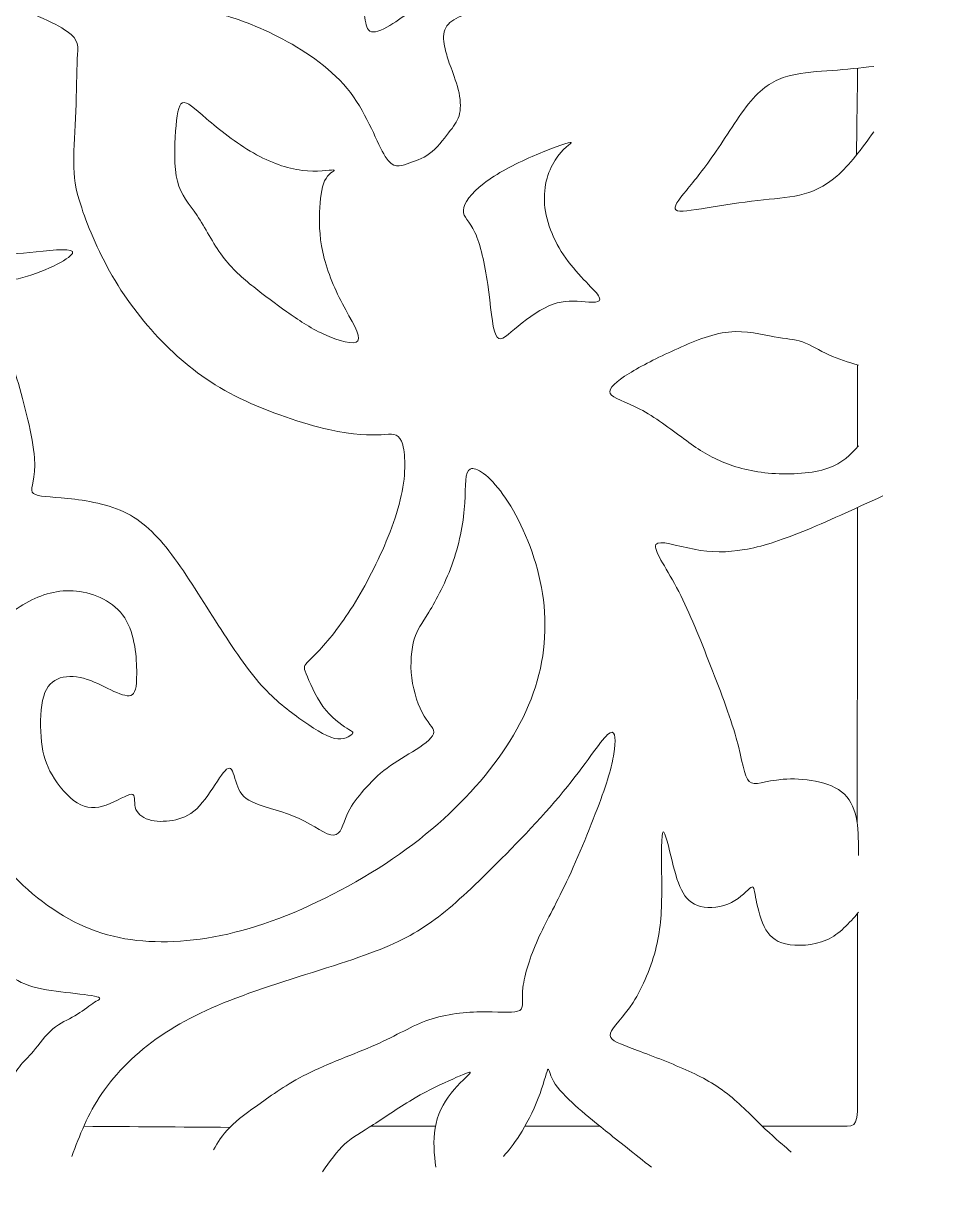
# Model space of a CAD drawing. Header units: millimetres. Extents: x -226 to 16, y -58 to 146.
# Drawn here: x -169.59 to -147.71, y -35.8 to -7.82 of the extents above; entities that cross this region are included whole.
import ezdxf

# ---------------------------------------------------------------- set-up
doc = ezdxf.new("R2010")
doc.units = ezdxf.units.MM
doc.header["$MEASUREMENT"] = 0
doc.layers.add('Capa 1', color=7, linetype='Continuous')

msp = doc.modelspace()

# ---------------------------------------------------------------- linework, layer by layer
at = {"layer": 'Capa 1', "color": 1, "lineweight": 20}
for points, knots in [([(-225.6692, 129.1394), (-225.6692, 129.1394), (-225.6692, 136.1807), (-225.6692, 136.1807), (-225.6692, 136.1807), (-225.6692, 136.1807), (-225.6692, 142.1497), (-225.6692, 142.1497), (-225.6692, 142.1497), (-225.6692, 142.1497), (-225.6692, 145.9659), (-225.6692, 145.9659), (-225.6692, 145.9659), (-225.6692, 145.9659), (-107.8198, 145.9659), (-107.8198, 145.9659), (-107.8198, 145.9659), (-107.8198, 145.9659), (-107.8198, 142.1497), (-107.8198, 142.1497), (-107.8198, 142.1497), (-107.8198, 142.1497), (-107.7221, 134.8823), (-107.7221, 134.8823), (-107.7221, 134.8823), (-107.7221, 134.8823), (16.1929, 134.8634), (16.1929, 134.8634), (16.1929, 134.8634), (16.1929, 134.8634), (16.1929, -47.4026), (16.1929, -47.4026), (16.1929, -47.4026), (16.1929, -47.4026), (-107.9229, -47.0851), (-107.9229, -47.0851), (-107.9229, -47.0851), (-107.9229, -47.0851), (-107.8198, -54.2656), (-107.8198, -54.2656), (-107.8198, -54.2656), (-107.8198, -54.2656), (-107.8198, -57.9157), (-107.8198, -57.9157), (-107.8198, -57.9157), (-107.8198, -57.9157), (-225.6692, -57.9157), (-225.6692, -57.9157), (-225.6692, -57.9157), (-225.6692, -57.9157), (-225.6692, -54.2656), (-225.6692, -54.2656), (-225.6692, -54.2656), (-225.6692, -54.2656), (-225.6937, -49.5902), (-225.6937, -49.5902), (-225.6937, -49.5902), (-225.6937, -49.5902), (-225.6937, -41.2306), (-225.6937, -41.2306)], [0, 0, 0, 0, 0.0625, 0.0625, 0.0625, 0.0625, 0.125, 0.125, 0.125, 0.125, 0.1875, 0.1875, 0.1875, 0.1875, 0.25, 0.25, 0.25, 0.25, 0.3125, 0.3125, 0.3125, 0.3125, 0.375, 0.375, 0.375, 0.375, 0.4375, 0.4375, 0.4375, 0.4375, 0.5, 0.5, 0.5, 0.5, 0.5625, 0.5625, 0.5625, 0.5625, 0.625, 0.625, 0.625, 0.625, 0.6875, 0.6875, 0.6875, 0.6875, 0.75, 0.75, 0.75, 0.75, 0.8125, 0.8125, 0.8125, 0.8125, 0.875, 0.875, 0.875, 0.875, 1, 1, 1, 1]), ([(-160.9266, -11.005), (-161.1179, -10.7006), (-161.344, -10.0224), (-161.7614, -9.4744), (-161.7614, -9.4744), (-162.1788, -8.9266), (-162.7876, -8.5091), (-163.379, -8.196), (-163.379, -8.196), (-163.9703, -7.883), (-164.5443, -7.6743), (-164.9269, -7.5873), (-164.9269, -7.5873), (-165.3095, -7.5004), (-165.5009, -7.5351), (-165.5966, -7.4133), (-165.5966, -7.4133), (-165.6922, -7.2916), (-165.6922, -7.0134), (-165.6488, -6.7959), (-165.6488, -6.7959), (-165.6053, -6.5785), (-165.5183, -6.422), (-165.3704, -6.2828), (-165.3704, -6.2828), (-165.2226, -6.1436), (-165.0139, -6.0219), (-164.8139, -5.961), (-164.8139, -5.961), (-164.6138, -5.9002), (-164.4225, -5.9002), (-164.2225, -5.8566), (-164.2225, -5.8566), (-164.0225, -5.8132), (-163.8138, -5.7263), (-163.5964, -5.4654), (-163.5964, -5.4654), (-163.3789, -5.2045), (-163.1528, -4.7697), (-162.9876, -4.7697), (-162.9876, -4.7697), (-162.8224, -4.7697), (-162.7179, -5.2045), (-162.5788, -5.4479), (-162.5788, -5.4479), (-162.4397, -5.6915), (-162.2658, -5.7437), (-162.1267, -5.761), (-162.1267, -5.761), (-161.9875, -5.7785), (-161.8831, -5.761), (-161.7788, -5.8393), (-161.7788, -5.8393), (-161.6744, -5.9176), (-161.57, -6.0915), (-161.5178, -6.3349), (-161.5178, -6.3349), (-161.4657, -6.5785), (-161.4657, -6.8916), (-161.457, -7.1438), (-161.457, -7.1438), (-161.4483, -7.396), (-161.4309, -7.5873), (-161.4048, -7.7438), (-161.4048, -7.7438), (-161.3787, -7.9004), (-161.344, -8.0221), (-161.2136, -8.0221), (-161.2136, -8.0221), (-161.0831, -8.0221), (-160.857, -7.9004), (-160.6744, -7.7786), (-160.6744, -7.7786), (-160.4917, -7.6568), (-160.3526, -7.5351), (-160.1091, -7.4655), (-160.1091, -7.4655), (-159.8655, -7.396), (-159.5177, -7.3785), (-159.2655, -7.3959), (-159.2655, -7.3959), (-159.0133, -7.4133), (-158.8567, -7.4656), (-158.8742, -7.5178), (-158.8742, -7.5178), (-158.8915, -7.5699), (-159.0828, -7.6221), (-159.2307, -7.7003), (-159.2307, -7.7003), (-159.3785, -7.7786), (-159.4829, -7.883), (-159.5177, -8.0222), (-159.5177, -8.0222), (-159.5524, -8.1613), (-159.5177, -8.3352), (-159.4829, -8.4743), (-159.4829, -8.4743), (-159.4481, -8.6134), (-159.4134, -8.7179), (-159.3525, -8.8831), (-159.3525, -8.8831), (-159.2916, -9.0483), (-159.2046, -9.2744), (-159.1612, -9.4831), (-159.1612, -9.4831), (-159.1177, -9.6918), (-159.1177, -9.8832), (-159.1612, -10.031), (-159.1612, -10.031), (-159.2046, -10.1789), (-159.2916, -10.2832), (-159.4134, -10.4397), (-159.4134, -10.4397), (-159.5351, -10.5963), (-159.6917, -10.805), (-159.8656, -10.9354), (-159.8656, -10.9354), (-160.0395, -11.0659), (-160.2308, -11.1181), (-160.4047, -11.1789), (-160.4047, -11.1789), (-160.5787, -11.2398), (-160.7352, -11.3094), (-160.9266, -11.005)], [0, 0, 0, 0, 0.03125, 0.03125, 0.03125, 0.03125, 0.0625, 0.0625, 0.0625, 0.0625, 0.09375, 0.09375, 0.09375, 0.09375, 0.125, 0.125, 0.125, 0.125, 0.15625, 0.15625, 0.15625, 0.15625, 0.1875, 0.1875, 0.1875, 0.1875, 0.21875, 0.21875, 0.21875, 0.21875, 0.25, 0.25, 0.25, 0.25, 0.28125, 0.28125, 0.28125, 0.28125, 0.3125, 0.3125, 0.3125, 0.3125, 0.34375, 0.34375, 0.34375, 0.34375, 0.375, 0.375, 0.375, 0.375, 0.40625, 0.40625, 0.40625, 0.40625, 0.4375, 0.4375, 0.4375, 0.4375, 0.46875, 0.46875, 0.46875, 0.46875, 0.5, 0.5, 0.5, 0.5, 0.53125, 0.53125, 0.53125, 0.53125, 0.5625, 0.5625, 0.5625, 0.5625, 0.59375, 0.59375, 0.59375, 0.59375, 0.625, 0.625, 0.625, 0.625, 0.65625, 0.65625, 0.65625, 0.65625, 0.6875, 0.6875, 0.6875, 0.6875, 0.71875, 0.71875, 0.71875, 0.71875, 0.75, 0.75, 0.75, 0.75, 0.78125, 0.78125, 0.78125, 0.78125, 0.8125, 0.8125, 0.8125, 0.8125, 0.84375, 0.84375, 0.84375, 0.84375, 0.875, 0.875, 0.875, 0.875, 0.90625, 0.90625, 0.90625, 0.90625, 0.9375, 0.9375, 0.9375, 0.9375, 1, 1, 1, 1]), ([(-183.3068, -6.6872), (-183.6199, -6.5133), (-182.7503, -6.4089), (-181.5154, -6.2697), (-181.5154, -6.2697), (-180.2805, -6.1306), (-178.6803, -5.9567), (-177.6715, -5.8349), (-177.6715, -5.8349), (-176.6627, -5.7132), (-176.2452, -5.6436), (-175.6539, -5.7305), (-175.6539, -5.7305), (-175.0625, -5.8175), (-174.2973, -6.0611), (-173.3406, -6.3393), (-173.3406, -6.3393), (-172.384, -6.6176), (-171.2361, -6.9307), (-170.3491, -7.2264), (-170.3491, -7.2264), (-169.462, -7.5221), (-168.8359, -7.8004), (-168.5402, -8.009), (-168.5402, -8.009), (-168.2445, -8.2178), (-168.2793, -8.3569), (-168.2967, -8.67), (-168.2967, -8.67), (-168.3141, -8.9831), (-168.3141, -9.47), (-168.3315, -9.9223), (-168.3315, -9.9223), (-168.3489, -10.3745), (-168.3836, -10.792), (-168.3836, -11.1398), (-168.3836, -11.1398), (-168.3836, -11.4877), (-168.3489, -11.766), (-168.1924, -12.2356), (-168.1924, -12.2356), (-168.0358, -12.7052), (-167.7575, -13.3661), (-167.3922, -13.9749), (-167.3922, -13.9749), (-167.027, -14.5836), (-166.5748, -15.1402), (-166.0878, -15.6098), (-166.0878, -15.6098), (-165.6008, -16.0794), (-165.0789, -16.4621), (-164.4007, -16.7926), (-164.4007, -16.7926), (-163.7223, -17.123), (-162.8874, -17.4013), (-162.2787, -17.5404), (-162.2787, -17.5404), (-161.67, -17.6796), (-161.2873, -17.6796), (-161.0264, -17.6621), (-161.0264, -17.6621), (-160.7655, -17.6448), (-160.6264, -17.6101), (-160.5394, -17.8187), (-160.5394, -17.8187), (-160.4524, -18.0275), (-160.4176, -18.4797), (-160.5219, -19.0189), (-160.5219, -19.0189), (-160.6263, -19.5581), (-160.8698, -20.1842), (-161.1481, -20.7581), (-161.1481, -20.7581), (-161.4264, -21.3321), (-161.7395, -21.854), (-162.0352, -22.2539), (-162.0352, -22.2539), (-162.3309, -22.654), (-162.6091, -22.9323), (-162.7483, -23.0714), (-162.7483, -23.0714), (-162.8874, -23.2106), (-162.8874, -23.2106), (-162.8179, -23.3845), (-162.8179, -23.3845), (-162.7483, -23.5585), (-162.6091, -23.9063), (-162.4178, -24.1672), (-162.4178, -24.1672), (-162.2265, -24.4281), (-161.983, -24.602), (-161.8438, -24.689), (-161.8438, -24.689), (-161.7047, -24.776), (-161.67, -24.776), (-161.7221, -24.8282), (-161.7221, -24.8282), (-161.7743, -24.8803), (-161.9134, -24.9847), (-162.1395, -24.9325), (-162.1395, -24.9325), (-162.3657, -24.8803), (-162.6787, -24.6717), (-162.9918, -24.4455), (-162.9918, -24.4455), (-163.3048, -24.2194), (-163.6179, -23.9759), (-163.9485, -23.5933), (-163.9485, -23.5933), (-164.2789, -23.2106), (-164.6267, -22.6888), (-164.992, -22.1148), (-164.992, -22.1148), (-165.3572, -21.5409), (-165.7399, -20.9147), (-166.1052, -20.445), (-166.1052, -20.445), (-166.4704, -19.9754), (-166.8182, -19.6624), (-167.2705, -19.471), (-167.2705, -19.471), (-167.7227, -19.2797), (-168.2793, -19.2102), (-168.6793, -19.1754), (-168.6793, -19.1754), (-169.0793, -19.1406), (-169.3228, -19.1406), (-169.375, -19.0363), (-169.375, -19.0363), (-169.4272, -18.9319), (-169.288, -18.7232), (-169.3228, -18.2188), (-169.3228, -18.2188), (-169.3577, -17.7144), (-169.5663, -16.9143), (-169.7403, -16.323), (-169.7403, -16.323), (-169.9142, -15.7316), (-170.0534, -15.3489), (-170.3143, -14.9837), (-170.3143, -14.9837), (-170.5751, -14.6184), (-170.9578, -14.2706), (-170.8883, -14.1315), (-170.8883, -14.1315), (-170.8187, -13.9923), (-170.2968, -14.0618), (-169.713, -13.9291), (-169.713, -13.9291), (-169.1292, -13.7963), (-168.4833, -13.4611), (-168.4138, -13.322), (-168.4138, -13.322), (-168.3441, -13.1828), (-168.8509, -13.2397), (-169.2782, -13.2855), (-169.2782, -13.2855), (-169.7055, -13.3313), (-170.0534, -13.3661), (-170.3491, -13.2792), (-170.3491, -13.2792), (-170.6447, -13.1922), (-170.8883, -12.9835), (-171.2014, -12.7574), (-171.2014, -12.7574), (-171.5144, -12.5313), (-171.8971, -12.2877), (-172.1405, -12.1312), (-172.1405, -12.1312), (-172.384, -11.9747), (-172.4884, -11.9051), (-172.297, -11.7833), (-172.297, -11.7833), (-172.1057, -11.6616), (-171.6187, -11.4877), (-171.1839, -11.2441), (-171.1839, -11.2441), (-170.7491, -11.0007), (-170.3664, -10.6876), (-170.1925, -10.4788), (-170.1925, -10.4788), (-170.0186, -10.2702), (-170.0534, -10.1658), (-170.2447, -10.218), (-170.2447, -10.218), (-170.4361, -10.2702), (-170.7839, -10.4789), (-171.2187, -10.5658), (-171.2187, -10.5658), (-171.6535, -10.6528), (-172.1753, -10.6181), (-172.6624, -10.3919), (-172.6624, -10.3919), (-173.1493, -10.1658), (-173.6015, -9.7484), (-174.1407, -9.4005), (-174.1407, -9.4005), (-174.6799, -9.0527), (-175.3061, -8.7743), (-176.0192, -8.4961), (-176.0192, -8.4961), (-176.7323, -8.2178), (-177.5324, -7.9395), (-178.2107, -7.7482), (-178.2107, -7.7482), (-178.889, -7.5569), (-179.4456, -7.4525), (-180.4719, -7.2785), (-180.4719, -7.2785), (-181.498, -7.1047), (-182.9938, -6.8611), (-183.3068, -6.6872)], [0, 0, 0, 0, 0.0185185, 0.0185185, 0.0185185, 0.0185185, 0.037037, 0.037037, 0.037037, 0.037037, 0.0555556, 0.0555556, 0.0555556, 0.0555556, 0.0740741, 0.0740741, 0.0740741, 0.0740741, 0.0925926, 0.0925926, 0.0925926, 0.0925926, 0.1111111, 0.1111111, 0.1111111, 0.1111111, 0.1296296, 0.1296296, 0.1296296, 0.1296296, 0.1481481, 0.1481481, 0.1481481, 0.1481481, 0.1666667, 0.1666667, 0.1666667, 0.1666667, 0.1851852, 0.1851852, 0.1851852, 0.1851852, 0.2037037, 0.2037037, 0.2037037, 0.2037037, 0.2222222, 0.2222222, 0.2222222, 0.2222222, 0.2407407, 0.2407407, 0.2407407, 0.2407407, 0.2592593, 0.2592593, 0.2592593, 0.2592593, 0.2777778, 0.2777778, 0.2777778, 0.2777778, 0.2962963, 0.2962963, 0.2962963, 0.2962963, 0.3148148, 0.3148148, 0.3148148, 0.3148148, 0.3333333, 0.3333333, 0.3333333, 0.3333333, 0.3518519, 0.3518519, 0.3518519, 0.3518519, 0.3703704, 0.3703704, 0.3703704, 0.3703704, 0.3888889, 0.3888889, 0.3888889, 0.3888889, 0.4074074, 0.4074074, 0.4074074, 0.4074074, 0.4259259, 0.4259259, 0.4259259, 0.4259259, 0.4444444, 0.4444444, 0.4444444, 0.4444444, 0.462963, 0.462963, 0.462963, 0.462963, 0.4814815, 0.4814815, 0.4814815, 0.4814815, 0.5, 0.5, 0.5, 0.5, 0.5185185, 0.5185185, 0.5185185, 0.5185185, 0.537037, 0.537037, 0.537037, 0.537037, 0.5555556, 0.5555556, 0.5555556, 0.5555556, 0.5740741, 0.5740741, 0.5740741, 0.5740741, 0.5925926, 0.5925926, 0.5925926, 0.5925926, 0.6111111, 0.6111111, 0.6111111, 0.6111111, 0.6296296, 0.6296296, 0.6296296, 0.6296296, 0.6481481, 0.6481481, 0.6481481, 0.6481481, 0.6666667, 0.6666667, 0.6666667, 0.6666667, 0.6851852, 0.6851852, 0.6851852, 0.6851852, 0.7037037, 0.7037037, 0.7037037, 0.7037037, 0.7222222, 0.7222222, 0.7222222, 0.7222222, 0.7407407, 0.7407407, 0.7407407, 0.7407407, 0.7592593, 0.7592593, 0.7592593, 0.7592593, 0.7777778, 0.7777778, 0.7777778, 0.7777778, 0.7962963, 0.7962963, 0.7962963, 0.7962963, 0.8148148, 0.8148148, 0.8148148, 0.8148148, 0.8333333, 0.8333333, 0.8333333, 0.8333333, 0.8518519, 0.8518519, 0.8518519, 0.8518519, 0.8703704, 0.8703704, 0.8703704, 0.8703704, 0.8888889, 0.8888889, 0.8888889, 0.8888889, 0.9074074, 0.9074074, 0.9074074, 0.9074074, 0.9259259, 0.9259259, 0.9259259, 0.9259259, 0.9444444, 0.9444444, 0.9444444, 0.9444444, 0.962963, 0.962963, 0.962963, 0.962963, 1, 1, 1, 1]), ([(-149.2297, -10.4137), (-149.5254, -10.8138), (-149.8211, -11.2137), (-150.1168, -11.4747), (-150.1168, -11.4747), (-150.4124, -11.7356), (-150.7082, -11.8573), (-151.0125, -11.9268), (-151.0125, -11.9268), (-151.3169, -11.9964), (-151.6299, -12.0139), (-152.0126, -12.0573), (-152.0126, -12.0573), (-152.3952, -12.1008), (-152.8474, -12.1704), (-153.2214, -12.2313), (-153.2214, -12.2313), (-153.5954, -12.2921), (-153.891, -12.3443), (-153.9694, -12.2834), (-153.9694, -12.2834), (-154.0476, -12.2225), (-153.9084, -12.0487), (-153.7171, -11.8138), (-153.7171, -11.8138), (-153.5258, -11.579), (-153.2822, -11.2834), (-153.0039, -10.8746), (-153.0039, -10.8746), (-152.7257, -10.4659), (-152.4127, -9.944), (-152.117, -9.6136), (-152.117, -9.6136), (-151.8213, -9.2831), (-151.543, -9.144), (-151.2299, -9.0657), (-151.2299, -9.0657), (-150.9168, -8.9875), (-150.569, -8.9701), (-150.2299, -8.944), (-150.2299, -8.944), (-149.8907, -8.9179), (-149.5602, -8.8831), (-149.2297, -8.8483)], [0, 0, 0, 0, 0.0833333, 0.0833333, 0.0833333, 0.0833333, 0.1666667, 0.1666667, 0.1666667, 0.1666667, 0.25, 0.25, 0.25, 0.25, 0.3333333, 0.3333333, 0.3333333, 0.3333333, 0.4166667, 0.4166667, 0.4166667, 0.4166667, 0.5, 0.5, 0.5, 0.5, 0.5833333, 0.5833333, 0.5833333, 0.5833333, 0.6666667, 0.6666667, 0.6666667, 0.6666667, 0.75, 0.75, 0.75, 0.75, 0.8333333, 0.8333333, 0.8333333, 0.8333333, 1, 1, 1, 1]), ([(-161.5788, -15.4141), (-161.5005, -15.2924), (-161.744, -14.9272), (-161.9528, -14.5271), (-161.9528, -14.5271), (-162.1615, -14.1271), (-162.3353, -13.6923), (-162.4223, -13.2922), (-162.4223, -13.2922), (-162.5093, -12.8922), (-162.5093, -12.5269), (-162.4919, -12.2225), (-162.4919, -12.2225), (-162.4745, -11.9182), (-162.4397, -11.6746), (-162.3441, -11.5268), (-162.3441, -11.5268), (-162.2484, -11.379), (-162.0919, -11.3268), (-162.1702, -11.3268), (-162.1702, -11.3268), (-162.2484, -11.3268), (-162.5614, -11.379), (-162.9181, -11.3354), (-162.9181, -11.3354), (-163.2746, -11.292), (-163.6746, -11.1529), (-164.0833, -10.918), (-164.0833, -10.918), (-164.4921, -10.6833), (-164.9096, -10.3527), (-165.2053, -10.1005), (-165.2053, -10.1005), (-165.5009, -9.8483), (-165.6748, -9.6745), (-165.7792, -9.7179), (-165.7792, -9.7179), (-165.8835, -9.7614), (-165.9183, -10.0223), (-165.9444, -10.3963), (-165.9444, -10.3963), (-165.9705, -10.7702), (-165.9879, -11.2572), (-165.901, -11.5964), (-165.901, -11.5964), (-165.814, -11.9355), (-165.6226, -12.1269), (-165.4313, -12.4138), (-165.4313, -12.4138), (-165.24, -12.7008), (-165.0487, -13.0835), (-164.8226, -13.3879), (-164.8226, -13.3879), (-164.5965, -13.6923), (-164.3355, -13.9184), (-164.0746, -14.1271), (-164.0746, -14.1271), (-163.8137, -14.3358), (-163.5529, -14.5271), (-163.2833, -14.7184), (-163.2833, -14.7184), (-163.0137, -14.9097), (-162.7354, -15.1011), (-162.3962, -15.2576), (-162.3962, -15.2576), (-162.057, -15.4142), (-161.6571, -15.5359), (-161.5788, -15.4141)], [0, 0, 0, 0, 0.0555556, 0.0555556, 0.0555556, 0.0555556, 0.1111111, 0.1111111, 0.1111111, 0.1111111, 0.1666667, 0.1666667, 0.1666667, 0.1666667, 0.2222222, 0.2222222, 0.2222222, 0.2222222, 0.2777778, 0.2777778, 0.2777778, 0.2777778, 0.3333333, 0.3333333, 0.3333333, 0.3333333, 0.3888889, 0.3888889, 0.3888889, 0.3888889, 0.4444444, 0.4444444, 0.4444444, 0.4444444, 0.5, 0.5, 0.5, 0.5, 0.5555556, 0.5555556, 0.5555556, 0.5555556, 0.6111111, 0.6111111, 0.6111111, 0.6111111, 0.6666667, 0.6666667, 0.6666667, 0.6666667, 0.7222222, 0.7222222, 0.7222222, 0.7222222, 0.7777778, 0.7777778, 0.7777778, 0.7777778, 0.8333333, 0.8333333, 0.8333333, 0.8333333, 0.8888889, 0.8888889, 0.8888889, 0.8888889, 1, 1, 1, 1]), ([(-155.8043, -14.3705), (-155.8825, -14.214), (-156.3, -13.8662), (-156.6043, -13.4401), (-156.6043, -13.4401), (-156.9087, -13.0139), (-157.1001, -12.5095), (-157.1175, -12.066), (-157.1175, -12.066), (-157.1349, -11.6225), (-156.9783, -11.2398), (-156.7957, -10.9964), (-156.7957, -10.9964), (-156.613, -10.7529), (-156.4044, -10.6485), (-156.5001, -10.6658), (-156.5001, -10.6658), (-156.5957, -10.6833), (-156.9957, -10.8224), (-157.4132, -11.005), (-157.4132, -11.005), (-157.8306, -11.1877), (-158.2654, -11.4138), (-158.5698, -11.6485), (-158.5698, -11.6485), (-158.8742, -11.8834), (-159.048, -12.1269), (-159.0568, -12.2921), (-159.0568, -12.2921), (-159.0655, -12.4574), (-158.9089, -12.5443), (-158.7785, -12.8226), (-158.7785, -12.8226), (-158.6481, -13.1009), (-158.5436, -13.5705), (-158.4741, -14.0662), (-158.4741, -14.0662), (-158.4045, -14.5619), (-158.3698, -15.0837), (-158.2828, -15.275), (-158.2828, -15.275), (-158.1958, -15.4664), (-158.0567, -15.3272), (-157.8306, -15.1358), (-157.8306, -15.1358), (-157.6045, -14.9445), (-157.2914, -14.701), (-157.0131, -14.5792), (-157.0131, -14.5792), (-156.7348, -14.4575), (-156.4913, -14.4575), (-156.2391, -14.4749), (-156.2391, -14.4749), (-155.9869, -14.4923), (-155.726, -14.5271), (-155.8043, -14.3705)], [0, 0, 0, 0, 0.0666667, 0.0666667, 0.0666667, 0.0666667, 0.1333333, 0.1333333, 0.1333333, 0.1333333, 0.2, 0.2, 0.2, 0.2, 0.2666667, 0.2666667, 0.2666667, 0.2666667, 0.3333333, 0.3333333, 0.3333333, 0.3333333, 0.4, 0.4, 0.4, 0.4, 0.4666667, 0.4666667, 0.4666667, 0.4666667, 0.5333333, 0.5333333, 0.5333333, 0.5333333, 0.6, 0.6, 0.6, 0.6, 0.6666667, 0.6666667, 0.6666667, 0.6666667, 0.7333333, 0.7333333, 0.7333333, 0.7333333, 0.8, 0.8, 0.8, 0.8, 0.8666667, 0.8666667, 0.8666667, 0.8666667, 1, 1, 1, 1]), ([(-149.5983, -17.9275), (-149.7886, -18.1362), (-149.9788, -18.3449), (-150.3347, -18.4667), (-150.3347, -18.4667), (-150.6907, -18.5884), (-151.2126, -18.6232), (-151.6735, -18.5884), (-151.6735, -18.5884), (-152.1344, -18.5536), (-152.5344, -18.4492), (-152.8649, -18.3101), (-152.8649, -18.3101), (-153.1953, -18.1709), (-153.4562, -17.9971), (-153.778, -17.7622), (-153.778, -17.7622), (-154.0997, -17.5274), (-154.4824, -17.2318), (-154.8303, -17.0491), (-154.8303, -17.0491), (-155.1781, -16.8665), (-155.4912, -16.7969), (-155.5434, -16.6751), (-155.5434, -16.6751), (-155.5955, -16.5534), (-155.3869, -16.3795), (-155.0912, -16.1968), (-155.0912, -16.1968), (-154.7955, -16.0142), (-154.4128, -15.8229), (-153.9954, -15.6316), (-153.9954, -15.6316), (-153.578, -15.4403), (-153.1257, -15.2489), (-152.7083, -15.2054), (-152.7083, -15.2054), (-152.2909, -15.1619), (-151.9082, -15.2663), (-151.6213, -15.3185), (-151.6213, -15.3185), (-151.3343, -15.3707), (-151.143, -15.3707), (-150.9429, -15.4402), (-150.9429, -15.4402), (-150.7429, -15.5098), (-150.5342, -15.649), (-150.3087, -15.7533), (-150.3087, -15.7533), (-150.0831, -15.8577), (-149.8407, -15.9272), (-149.5983, -15.9969)], [0, 0, 0, 0, 0.0714286, 0.0714286, 0.0714286, 0.0714286, 0.1428571, 0.1428571, 0.1428571, 0.1428571, 0.2142857, 0.2142857, 0.2142857, 0.2142857, 0.2857143, 0.2857143, 0.2857143, 0.2857143, 0.3571429, 0.3571429, 0.3571429, 0.3571429, 0.4285714, 0.4285714, 0.4285714, 0.4285714, 0.5, 0.5, 0.5, 0.5, 0.5714286, 0.5714286, 0.5714286, 0.5714286, 0.6428571, 0.6428571, 0.6428571, 0.6428571, 0.7142857, 0.7142857, 0.7142857, 0.7142857, 0.7857143, 0.7857143, 0.7857143, 0.7857143, 0.8571429, 0.8571429, 0.8571429, 0.8571429, 1, 1, 1, 1]), ([(-158.8915, -18.484), (-159.0307, -18.5449), (-158.9959, -18.8754), (-159.022, -19.2928), (-159.022, -19.2928), (-159.048, -19.7102), (-159.135, -20.2146), (-159.3002, -20.6929), (-159.3002, -20.6929), (-159.4655, -21.1712), (-159.709, -21.6234), (-159.883, -21.9104), (-159.883, -21.9104), (-160.0568, -22.1975), (-160.1612, -22.3191), (-160.2309, -22.554), (-160.2309, -22.554), (-160.3004, -22.7888), (-160.3351, -23.1366), (-160.2917, -23.4845), (-160.2917, -23.4845), (-160.2481, -23.8324), (-160.1264, -24.1802), (-159.996, -24.3976), (-159.996, -24.3976), (-159.8655, -24.6151), (-159.7264, -24.702), (-159.7699, -24.8238), (-159.7699, -24.8238), (-159.8134, -24.9455), (-160.0395, -25.102), (-160.2743, -25.2499), (-160.2743, -25.2499), (-160.5091, -25.3978), (-160.7526, -25.5369), (-160.9614, -25.7021), (-160.9614, -25.7021), (-161.17, -25.8674), (-161.3439, -26.0587), (-161.4918, -26.2326), (-161.4918, -26.2326), (-161.6396, -26.4066), (-161.7613, -26.5631), (-161.8483, -26.7718), (-161.8483, -26.7718), (-161.9353, -26.9806), (-161.9875, -27.2414), (-162.1615, -27.2501), (-162.1615, -27.2501), (-162.3353, -27.2588), (-162.6311, -27.0153), (-162.9876, -26.8501), (-162.9876, -26.8501), (-163.3441, -26.6848), (-163.7616, -26.5979), (-164.0225, -26.4934), (-164.0225, -26.4934), (-164.2834, -26.3891), (-164.3878, -26.2674), (-164.4574, -26.0935), (-164.4574, -26.0935), (-164.5269, -25.9195), (-164.5617, -25.6934), (-164.6313, -25.6499), (-164.6313, -25.6499), (-164.7008, -25.6064), (-164.8052, -25.7456), (-164.9444, -25.9542), (-164.9444, -25.9542), (-165.0835, -26.163), (-165.2574, -26.4414), (-165.44, -26.6152), (-165.44, -26.6152), (-165.6226, -26.7892), (-165.814, -26.8588), (-166.014, -26.8935), (-166.014, -26.8935), (-166.214, -26.9283), (-166.4227, -26.9283), (-166.588, -26.8761), (-166.588, -26.8761), (-166.7532, -26.824), (-166.8749, -26.7196), (-166.9097, -26.5804), (-166.9097, -26.5804), (-166.9445, -26.4413), (-166.8923, -26.2674), (-166.9967, -26.2674), (-166.9967, -26.2674), (-167.1011, -26.2674), (-167.3619, -26.4413), (-167.6055, -26.5283), (-167.6055, -26.5283), (-167.8489, -26.6152), (-168.0751, -26.6152), (-168.3012, -26.4761), (-168.3012, -26.4761), (-168.5273, -26.3369), (-168.7534, -26.0587), (-168.9013, -25.8065), (-168.9013, -25.8065), (-169.049, -25.5543), (-169.1187, -25.3282), (-169.1535, -25.0151), (-169.1535, -25.0151), (-169.1882, -24.702), (-169.1882, -24.302), (-169.1273, -24.0237), (-169.1273, -24.0237), (-169.0664, -23.7454), (-168.9447, -23.5889), (-168.7708, -23.5106), (-168.7708, -23.5106), (-168.5968, -23.4324), (-168.3708, -23.4324), (-168.1447, -23.4932), (-168.1447, -23.4932), (-167.9186, -23.5541), (-167.6924, -23.6758), (-167.4924, -23.7714), (-167.4924, -23.7714), (-167.2924, -23.8671), (-167.1184, -23.9367), (-167.0141, -23.9019), (-167.0141, -23.9019), (-166.9097, -23.8671), (-166.875, -23.728), (-166.875, -23.3715), (-166.875, -23.3715), (-166.875, -23.0149), (-166.9097, -22.4409), (-167.1619, -22.0496), (-167.1619, -22.0496), (-167.4141, -21.6583), (-167.8838, -21.4496), (-168.3186, -21.4061), (-168.3186, -21.4061), (-168.7534, -21.3626), (-169.1534, -21.4843), (-169.5274, -21.693), (-169.5274, -21.693), (-169.9013, -21.9017), (-170.2491, -22.1975), (-170.4579, -22.5105), (-170.4579, -22.5105), (-170.6666, -22.8235), (-170.7362, -23.1541), (-170.8058, -23.4497), (-170.8058, -23.4497), (-170.8753, -23.7454), (-170.9449, -24.0063), (-170.9971, -24.2758), (-170.9971, -24.2758), (-171.0493, -24.5455), (-171.0841, -24.8238), (-171.1015, -25.1281), (-171.1015, -25.1281), (-171.1189, -25.4325), (-171.1189, -25.763), (-170.9972, -26.2152), (-170.9972, -26.2152), (-170.8754, -26.6675), (-170.6318, -27.2414), (-170.1796, -27.8153), (-170.1796, -27.8153), (-169.7274, -28.3893), (-169.0665, -28.9633), (-168.3708, -29.3199), (-168.3708, -29.3199), (-167.675, -29.6764), (-166.9445, -29.8155), (-166.1357, -29.7981), (-166.1357, -29.7981), (-165.327, -29.7807), (-164.4399, -29.6069), (-163.4746, -29.2416), (-163.4746, -29.2416), (-162.5093, -28.8764), (-161.4657, -28.3197), (-160.5874, -27.7023), (-160.5874, -27.7023), (-159.709, -27.0848), (-158.9959, -26.4066), (-158.4307, -25.6847), (-158.4307, -25.6847), (-157.8654, -24.9629), (-157.4479, -24.1977), (-157.2479, -23.4063), (-157.2479, -23.4063), (-157.0478, -22.6149), (-157.0653, -21.7974), (-157.2479, -21.0321), (-157.2479, -21.0321), (-157.4305, -20.2668), (-157.7783, -19.5537), (-158.1089, -19.0928), (-158.1089, -19.0928), (-158.4393, -18.6319), (-158.7524, -18.4231), (-158.8915, -18.484)], [0, 0, 0, 0, 0.0196078, 0.0196078, 0.0196078, 0.0196078, 0.0392157, 0.0392157, 0.0392157, 0.0392157, 0.0588235, 0.0588235, 0.0588235, 0.0588235, 0.0784314, 0.0784314, 0.0784314, 0.0784314, 0.0980392, 0.0980392, 0.0980392, 0.0980392, 0.1176471, 0.1176471, 0.1176471, 0.1176471, 0.1372549, 0.1372549, 0.1372549, 0.1372549, 0.1568627, 0.1568627, 0.1568627, 0.1568627, 0.1764706, 0.1764706, 0.1764706, 0.1764706, 0.1960784, 0.1960784, 0.1960784, 0.1960784, 0.2156863, 0.2156863, 0.2156863, 0.2156863, 0.2352941, 0.2352941, 0.2352941, 0.2352941, 0.254902, 0.254902, 0.254902, 0.254902, 0.2745098, 0.2745098, 0.2745098, 0.2745098, 0.2941176, 0.2941176, 0.2941176, 0.2941176, 0.3137255, 0.3137255, 0.3137255, 0.3137255, 0.3333333, 0.3333333, 0.3333333, 0.3333333, 0.3529412, 0.3529412, 0.3529412, 0.3529412, 0.372549, 0.372549, 0.372549, 0.372549, 0.3921569, 0.3921569, 0.3921569, 0.3921569, 0.4117647, 0.4117647, 0.4117647, 0.4117647, 0.4313725, 0.4313725, 0.4313725, 0.4313725, 0.4509804, 0.4509804, 0.4509804, 0.4509804, 0.4705882, 0.4705882, 0.4705882, 0.4705882, 0.4901961, 0.4901961, 0.4901961, 0.4901961, 0.5098039, 0.5098039, 0.5098039, 0.5098039, 0.5294118, 0.5294118, 0.5294118, 0.5294118, 0.5490196, 0.5490196, 0.5490196, 0.5490196, 0.5686275, 0.5686275, 0.5686275, 0.5686275, 0.5882353, 0.5882353, 0.5882353, 0.5882353, 0.6078431, 0.6078431, 0.6078431, 0.6078431, 0.627451, 0.627451, 0.627451, 0.627451, 0.6470588, 0.6470588, 0.6470588, 0.6470588, 0.6666667, 0.6666667, 0.6666667, 0.6666667, 0.6862745, 0.6862745, 0.6862745, 0.6862745, 0.7058824, 0.7058824, 0.7058824, 0.7058824, 0.7254902, 0.7254902, 0.7254902, 0.7254902, 0.745098, 0.745098, 0.745098, 0.745098, 0.7647059, 0.7647059, 0.7647059, 0.7647059, 0.7843137, 0.7843137, 0.7843137, 0.7843137, 0.8039216, 0.8039216, 0.8039216, 0.8039216, 0.8235294, 0.8235294, 0.8235294, 0.8235294, 0.8431373, 0.8431373, 0.8431373, 0.8431373, 0.8627451, 0.8627451, 0.8627451, 0.8627451, 0.8823529, 0.8823529, 0.8823529, 0.8823529, 0.9019608, 0.9019608, 0.9019608, 0.9019608, 0.9215686, 0.9215686, 0.9215686, 0.9215686, 0.9411765, 0.9411765, 0.9411765, 0.9411765, 0.9607843, 0.9607843, 0.9607843, 0.9607843, 1, 1, 1, 1]), ([(-149.5983, -27.7371), (-149.5983, -27.1631), (-149.5983, -26.5891), (-149.937, -26.2673), (-149.937, -26.2673), (-150.2756, -25.9456), (-150.9527, -25.8761), (-151.4044, -25.9108), (-151.4044, -25.9108), (-151.8561, -25.9456), (-152.0821, -26.0847), (-152.2126, -25.963), (-152.2126, -25.963), (-152.3431, -25.8413), (-152.3779, -25.4586), (-152.5257, -24.9281), (-152.5257, -24.9281), (-152.6736, -24.3976), (-152.9344, -23.7194), (-153.1866, -23.0758), (-153.1866, -23.0758), (-153.4388, -22.4323), (-153.6824, -21.8235), (-153.9519, -21.3191), (-153.9519, -21.3191), (-154.2215, -20.8147), (-154.5172, -20.4147), (-154.4477, -20.2929), (-154.4477, -20.2929), (-154.3781, -20.1712), (-153.9432, -20.3277), (-153.5345, -20.406), (-153.5345, -20.406), (-153.1258, -20.4842), (-152.7431, -20.4842), (-152.3344, -20.4146), (-152.3344, -20.4146), (-151.9256, -20.3451), (-151.4908, -20.206), (-150.9343, -19.9798), (-150.9343, -19.9798), (-150.3776, -19.7537), (-149.6994, -19.4406), (-149.021, -19.1276)], [0, 0, 0, 0, 0.0833333, 0.0833333, 0.0833333, 0.0833333, 0.1666667, 0.1666667, 0.1666667, 0.1666667, 0.25, 0.25, 0.25, 0.25, 0.3333333, 0.3333333, 0.3333333, 0.3333333, 0.4166667, 0.4166667, 0.4166667, 0.4166667, 0.5, 0.5, 0.5, 0.5, 0.5833333, 0.5833333, 0.5833333, 0.5833333, 0.6666667, 0.6666667, 0.6666667, 0.6666667, 0.75, 0.75, 0.75, 0.75, 0.8333333, 0.8333333, 0.8333333, 0.8333333, 1, 1, 1, 1]), ([(-168.4316, -34.9378), (-168.2403, -34.4334), (-168.049, -33.929), (-167.7098, -33.4333), (-167.7098, -33.4333), (-167.3706, -32.9376), (-166.8837, -32.4506), (-166.301, -32.0506), (-166.301, -32.0506), (-165.7183, -31.6505), (-165.04, -31.3374), (-164.1878, -31.0331), (-164.1878, -31.0331), (-163.3355, -30.7287), (-162.3092, -30.433), (-161.5614, -30.1721), (-161.5614, -30.1721), (-160.8135, -29.9112), (-160.3438, -29.6851), (-159.9003, -29.3808), (-159.9003, -29.3808), (-159.4568, -29.0764), (-159.0394, -28.6937), (-158.4741, -28.1371), (-158.4741, -28.1371), (-157.9088, -27.5806), (-157.1958, -26.8501), (-156.6653, -26.2065), (-156.6653, -26.2065), (-156.1347, -25.563), (-155.7869, -25.0064), (-155.6043, -24.8412), (-155.6043, -24.8412), (-155.4217, -24.676), (-155.4042, -24.902), (-155.439, -25.189), (-155.439, -25.189), (-155.4738, -25.476), (-155.5608, -25.8238), (-155.7696, -26.3978), (-155.7696, -26.3978), (-155.9782, -26.9718), (-156.3087, -27.7719), (-156.587, -28.3632), (-156.587, -28.3632), (-156.8652, -28.9546), (-157.0914, -29.3373), (-157.274, -29.746), (-157.274, -29.746), (-157.4566, -30.1547), (-157.5957, -30.5896), (-157.6306, -30.8939), (-157.6306, -30.8939), (-157.6654, -31.1983), (-157.5957, -31.3722), (-157.7088, -31.4418), (-157.7088, -31.4418), (-157.8219, -31.5114), (-158.1176, -31.4767), (-158.5089, -31.4767), (-158.5089, -31.4767), (-158.9003, -31.4767), (-159.3872, -31.5114), (-159.8047, -31.6418), (-159.8047, -31.6418), (-160.2221, -31.7723), (-160.5699, -31.9984), (-161.0657, -32.2245), (-161.0657, -32.2245), (-161.5614, -32.4506), (-162.2049, -32.6767), (-162.7093, -32.9202), (-162.7093, -32.9202), (-163.2137, -33.1637), (-163.579, -33.4246), (-163.892, -33.6488), (-163.892, -33.6488), (-164.2051, -33.873), (-164.466, -34.0605), (-164.6486, -34.2431), (-164.6486, -34.2431), (-164.8312, -34.4258), (-164.9356, -34.6035), (-165.04, -34.7813)], [0, 0, 0, 0, 0.0454545, 0.0454545, 0.0454545, 0.0454545, 0.0909091, 0.0909091, 0.0909091, 0.0909091, 0.1363636, 0.1363636, 0.1363636, 0.1363636, 0.1818182, 0.1818182, 0.1818182, 0.1818182, 0.2272727, 0.2272727, 0.2272727, 0.2272727, 0.2727273, 0.2727273, 0.2727273, 0.2727273, 0.3181818, 0.3181818, 0.3181818, 0.3181818, 0.3636364, 0.3636364, 0.3636364, 0.3636364, 0.4090909, 0.4090909, 0.4090909, 0.4090909, 0.4545455, 0.4545455, 0.4545455, 0.4545455, 0.5, 0.5, 0.5, 0.5, 0.5454545, 0.5454545, 0.5454545, 0.5454545, 0.5909091, 0.5909091, 0.5909091, 0.5909091, 0.6363636, 0.6363636, 0.6363636, 0.6363636, 0.6818182, 0.6818182, 0.6818182, 0.6818182, 0.7272727, 0.7272727, 0.7272727, 0.7272727, 0.7727273, 0.7727273, 0.7727273, 0.7727273, 0.8181818, 0.8181818, 0.8181818, 0.8181818, 0.8636364, 0.8636364, 0.8636364, 0.8636364, 0.9090909, 0.9090909, 0.9090909, 0.9090909, 1, 1, 1, 1]), ([(-149.5983, -29.0938), (-149.8234, -29.3547), (-150.0483, -29.6155), (-150.3608, -29.7547), (-150.3608, -29.7547), (-150.6734, -29.8938), (-151.0733, -29.9112), (-151.343, -29.8503), (-151.343, -29.8503), (-151.6125, -29.7895), (-151.7517, -29.6503), (-151.8561, -29.4329), (-151.8561, -29.4329), (-151.9604, -29.2155), (-152.03, -28.9198), (-152.0648, -28.7285), (-152.0648, -28.7285), (-152.0996, -28.5372), (-152.0996, -28.4502), (-152.1778, -28.5024), (-152.1778, -28.5024), (-152.2561, -28.5546), (-152.4127, -28.7459), (-152.6388, -28.859), (-152.6388, -28.859), (-152.8649, -28.9721), (-153.1605, -29.0068), (-153.378, -28.9546), (-153.378, -28.9546), (-153.5954, -28.9024), (-153.7345, -28.7633), (-153.8389, -28.5546), (-153.8389, -28.5546), (-153.9432, -28.3459), (-154.0128, -28.0676), (-154.0911, -27.7458), (-154.0911, -27.7458), (-154.1693, -27.4241), (-154.2563, -27.0588), (-154.2911, -27.198), (-154.2911, -27.198), (-154.3259, -27.3371), (-154.3085, -27.9806), (-154.3085, -28.5111), (-154.3085, -28.5111), (-154.3085, -29.0416), (-154.3259, -29.459), (-154.439, -29.9199), (-154.439, -29.9199), (-154.552, -30.3808), (-154.7607, -30.8852), (-154.9955, -31.2505), (-154.9955, -31.2505), (-155.2304, -31.6157), (-155.4912, -31.8418), (-155.5347, -31.9897), (-155.5347, -31.9897), (-155.5782, -32.1376), (-155.4042, -32.2071), (-155.0825, -32.3289), (-155.0825, -32.3289), (-154.7607, -32.4506), (-154.2911, -32.6245), (-153.8824, -32.7985), (-153.8824, -32.7985), (-153.4736, -32.9724), (-153.1258, -33.1464), (-152.804, -33.3879), (-152.804, -33.3879), (-152.4822, -33.6295), (-152.1865, -33.9388), (-151.9256, -34.191), (-151.9256, -34.191), (-151.6647, -34.4432), (-151.4386, -34.6383), (-151.3255, -34.7359), (-151.3255, -34.7359), (-151.2125, -34.8335), (-151.2125, -34.8335), (-151.2125, -34.8335), (-151.2125, -34.8335), (-151.2125, -34.8335), (-151.2125, -34.8335), (-151.2125, -34.8335), (-151.2125, -34.8335), (-151.2125, -34.8335), (-151.2125, -34.8335), (-151.2125, -34.8335)], [0, 0, 0, 0, 0.0434783, 0.0434783, 0.0434783, 0.0434783, 0.0869565, 0.0869565, 0.0869565, 0.0869565, 0.1304348, 0.1304348, 0.1304348, 0.1304348, 0.173913, 0.173913, 0.173913, 0.173913, 0.2173913, 0.2173913, 0.2173913, 0.2173913, 0.2608696, 0.2608696, 0.2608696, 0.2608696, 0.3043478, 0.3043478, 0.3043478, 0.3043478, 0.3478261, 0.3478261, 0.3478261, 0.3478261, 0.3913043, 0.3913043, 0.3913043, 0.3913043, 0.4347826, 0.4347826, 0.4347826, 0.4347826, 0.4782609, 0.4782609, 0.4782609, 0.4782609, 0.5217391, 0.5217391, 0.5217391, 0.5217391, 0.5652174, 0.5652174, 0.5652174, 0.5652174, 0.6086957, 0.6086957, 0.6086957, 0.6086957, 0.6521739, 0.6521739, 0.6521739, 0.6521739, 0.6956522, 0.6956522, 0.6956522, 0.6956522, 0.7391304, 0.7391304, 0.7391304, 0.7391304, 0.7826087, 0.7826087, 0.7826087, 0.7826087, 0.826087, 0.826087, 0.826087, 0.826087, 0.8695652, 0.8695652, 0.8695652, 0.8695652, 0.9130435, 0.9130435, 0.9130435, 0.9130435, 1, 1, 1, 1]), ([(-151.8985, -34.2171), (-151.1389, -34.2171), (-150.3794, -34.2171), (-149.9997, -34.2171), (-149.9997, -34.2171), (-149.6199, -34.2171), (-149.6199, -34.2171), (-149.6199, -33.3674), (-149.6199, -33.3674), (-149.6199, -32.5177), (-149.6199, -30.8181), (-149.6199, -29.1187)], [0, 0, 0, 0, 0.25, 0.25, 0.25, 0.25, 0.5, 0.5, 0.5, 0.5, 1, 1, 1, 1]), ([(-170.2144, -33.5203), (-170.3275, -33.4942), (-170.5013, -33.3029), (-170.5883, -33.0507), (-170.5883, -33.0507), (-170.6753, -32.7985), (-170.6753, -32.4855), (-170.6666, -32.1636), (-170.6666, -32.1636), (-170.6579, -31.8419), (-170.6405, -31.5114), (-170.5883, -31.1635), (-170.5883, -31.1635), (-170.5361, -30.8157), (-170.4493, -30.4504), (-170.3536, -30.346), (-170.3536, -30.346), (-170.2579, -30.2417), (-170.1535, -30.3983), (-169.997, -30.5374), (-169.997, -30.5374), (-169.8404, -30.6765), (-169.6318, -30.7982), (-169.3622, -30.8765), (-169.3622, -30.8765), (-169.0926, -30.9548), (-168.762, -30.9896), (-168.4577, -31.0244), (-168.4577, -31.0244), (-168.1533, -31.0592), (-167.875, -31.094), (-167.7881, -31.1288), (-167.7881, -31.1288), (-167.7011, -31.1636), (-167.8055, -31.1983), (-167.9273, -31.2766), (-167.9273, -31.2766), (-168.049, -31.3549), (-168.1881, -31.4766), (-168.3533, -31.5723), (-168.3533, -31.5723), (-168.5186, -31.668), (-168.71, -31.7375), (-168.8839, -31.8854), (-168.8839, -31.8854), (-169.0578, -32.0332), (-169.2143, -32.2593), (-169.3448, -32.4158), (-169.3448, -32.4158), (-169.4752, -32.5723), (-169.5796, -32.6593), (-169.6839, -32.7897), (-169.6839, -32.7897), (-169.7883, -32.9202), (-169.8927, -33.0941), (-169.9709, -33.2506), (-169.9709, -33.2506), (-170.0492, -33.4072), (-170.1014, -33.5464), (-170.2144, -33.5203)], [0, 0, 0, 0, 0.0625, 0.0625, 0.0625, 0.0625, 0.125, 0.125, 0.125, 0.125, 0.1875, 0.1875, 0.1875, 0.1875, 0.25, 0.25, 0.25, 0.25, 0.3125, 0.3125, 0.3125, 0.3125, 0.375, 0.375, 0.375, 0.375, 0.4375, 0.4375, 0.4375, 0.4375, 0.5, 0.5, 0.5, 0.5, 0.5625, 0.5625, 0.5625, 0.5625, 0.625, 0.625, 0.625, 0.625, 0.6875, 0.6875, 0.6875, 0.6875, 0.75, 0.75, 0.75, 0.75, 0.8125, 0.8125, 0.8125, 0.8125, 0.875, 0.875, 0.875, 0.875, 1, 1, 1, 1]), ([(-159.7177, -35.1987), (-159.7525, -34.8818), (-159.7873, -34.5649), (-159.7351, -34.2605), (-159.7351, -34.2605), (-159.6829, -33.9561), (-159.5438, -33.6643), (-159.3525, -33.4227), (-159.3525, -33.4227), (-159.1612, -33.1812), (-158.9176, -32.9898), (-158.8915, -32.9376), (-158.8915, -32.9376), (-158.8655, -32.8854), (-159.0568, -32.9724), (-159.309, -33.0855), (-159.309, -33.0855), (-159.5612, -33.1985), (-159.8742, -33.3377), (-160.2134, -33.5357), (-160.2134, -33.5357), (-160.5526, -33.7339), (-160.9178, -33.9909), (-161.2048, -34.1735), (-161.2048, -34.1735), (-161.4918, -34.3562), (-161.7005, -34.4644), (-161.8919, -34.6402), (-161.8919, -34.6402), (-162.0832, -34.816), (-162.2571, -35.0596), (-162.431, -35.3031)], [0, 0, 0, 0, 0.1111111, 0.1111111, 0.1111111, 0.1111111, 0.2222222, 0.2222222, 0.2222222, 0.2222222, 0.3333333, 0.3333333, 0.3333333, 0.3333333, 0.4444444, 0.4444444, 0.4444444, 0.4444444, 0.5555556, 0.5555556, 0.5555556, 0.5555556, 0.6666667, 0.6666667, 0.6666667, 0.6666667, 0.7777778, 0.7777778, 0.7777778, 0.7777778, 1, 1, 1, 1]), ([(-154.552, -35.1987), (-154.9521, -34.8818), (-155.3521, -34.5649), (-155.6565, -34.3214), (-155.6565, -34.3214), (-155.9609, -34.0779), (-156.1695, -33.9078), (-156.3783, -33.7184), (-156.3783, -33.7184), (-156.587, -33.529), (-156.7957, -33.3203), (-156.9, -33.1376), (-156.9, -33.1376), (-157.0044, -32.955), (-157.0044, -32.7985), (-157.0392, -32.868), (-157.0392, -32.868), (-157.074, -32.9376), (-157.1435, -33.2333), (-157.2653, -33.5463), (-157.2653, -33.5463), (-157.3871, -33.8594), (-157.5609, -34.1899), (-157.7088, -34.4247), (-157.7088, -34.4247), (-157.8567, -34.6595), (-157.9784, -34.7987), (-158.1001, -34.9378)], [0, 0, 0, 0, 0.125, 0.125, 0.125, 0.125, 0.25, 0.25, 0.25, 0.25, 0.375, 0.375, 0.375, 0.375, 0.5, 0.5, 0.5, 0.5, 0.625, 0.625, 0.625, 0.625, 0.75, 0.75, 0.75, 0.75, 1, 1, 1, 1])]:
    msp.add_open_spline(points, degree=3, knots=knots, dxfattribs=at)
for points in [[(-149.6484, -10.9655), (-149.6389, -10.2732), (-149.6294, -9.581), (-149.6199, -8.8887)], [(-149.6199, -17.951), (-149.6199, -17.2976), (-149.6199, -16.6441), (-149.6199, -15.9906)], [(-149.6321, -26.9636), (-149.628, -24.4434), (-149.624, -21.9233), (-149.6199, -19.4031)], [(-164.6486, -34.2431), (-165.8131, -34.2345), (-166.9775, -34.2258), (-168.1419, -34.2171)], [(-159.7272, -34.2171), (-160.2428, -34.2171), (-160.7584, -34.2171), (-161.274, -34.2171)], [(-155.7864, -34.2171), (-156.3862, -34.2171), (-156.9859, -34.2171), (-157.5857, -34.2171)]]:
    msp.add_open_spline(points, degree=3, dxfattribs=at)

doc.saveas('drawing.dxf')
